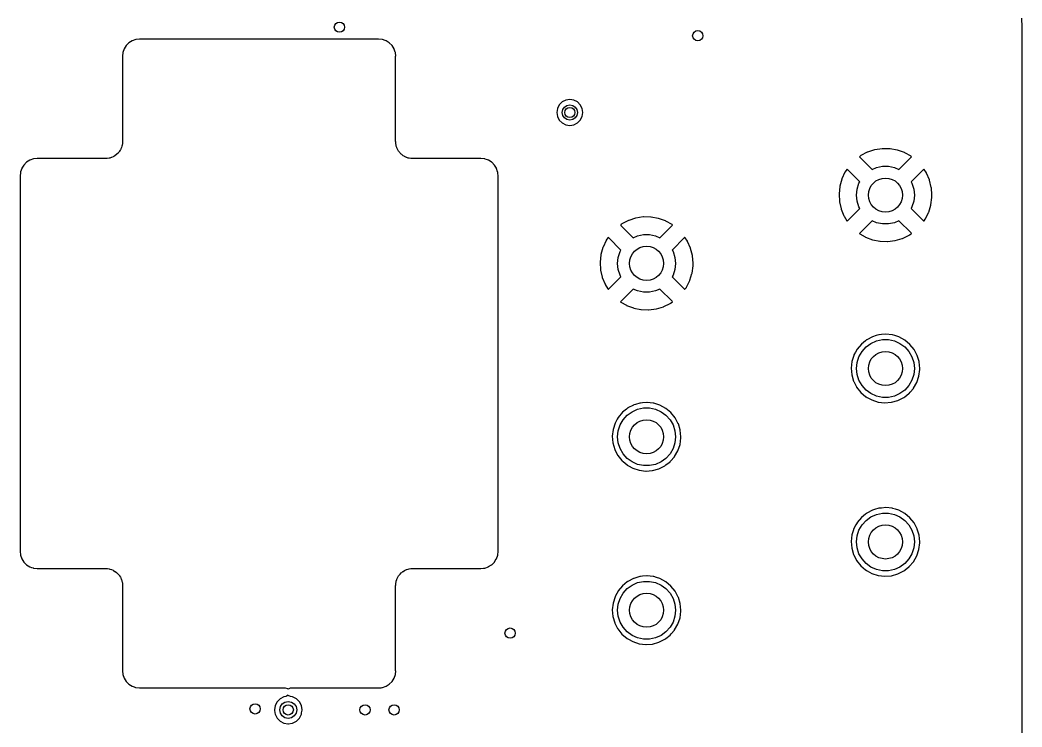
# Model space of a CAD drawing. Extents: x 4.53 to 6.3, y -4.68 to -2.19.
# Drawn here: x 5.143 to 6.299, y -3.484 to -2.669 of the extents above; entities that cross this region are included whole.
import ezdxf

# ---------------------------------------------------------------- set-up
doc = ezdxf.new("R2010")
doc.units = 0
doc.header["$MEASUREMENT"] = 0
doc.layers.add('BLACK', color=7, linetype='CONTINUOUS')

msp = doc.modelspace()

# ---------------------------------------------------------------- linework, layer by layer
at = {"layer": 'BLACK', "linetype": 'CONTINUOUS'}
for p, q in [((6.29862, -2.66668), (6.29917, -2.67704)), ((6.29917, -2.67704), (6.29917, -2.67729)), ((6.29917, -2.67729), (6.29917, -4.5668)), ((5.27274, -2.69289), (5.26898, -2.69525)), ((5.27694, -2.69142), (5.27274, -2.69289)), ((5.28136, -2.69092), (5.27694, -2.69142)), ((5.28136, -2.69104), (5.28136, -2.69092)), ((5.28136, -2.69105), (5.28136, -2.69104)), ((5.28137, -2.69105), (5.28136, -2.69105)), ((5.55694, -2.69105), (5.28137, -2.69105)), ((5.55695, -2.69088), (5.55694, -2.69088)), ((5.55694, -2.69088), (5.55694, -2.69105)), ((5.55695, -2.69092), (5.55695, -2.69088)), ((5.56109, -2.69139), (5.55695, -2.69092)), ((5.56136, -2.69142), (5.56109, -2.69139)), ((5.56109, -2.69139), (5.56109, -2.69139)), ((5.56163, -2.69151), (5.56136, -2.69142)), ((5.56443, -2.69249), (5.56163, -2.69151)), ((5.56163, -2.69151), (5.56163, -2.69151)), ((5.56556, -2.69289), (5.56443, -2.69249)), ((5.56579, -2.69304), (5.56556, -2.69289)), ((5.26347, -2.70216), (5.26201, -2.70635)), ((5.26584, -2.6984), (5.26347, -2.70216)), ((5.26898, -2.69525), (5.26584, -2.6984)), ((5.56585, -2.69307), (5.56579, -2.69304)), ((5.56579, -2.69304), (5.56579, -2.69304)), ((5.56932, -2.69525), (5.56585, -2.69307)), ((5.57246, -2.69839), (5.56932, -2.69525)), ((5.57483, -2.70216), (5.57246, -2.69839)), ((5.57492, -2.70242), (5.57483, -2.70216)), ((5.57621, -2.70609), (5.57492, -2.70242)), ((5.26151, -2.71077), (5.26147, -2.71077)), ((5.26147, -2.71077), (5.26147, -2.71078)), ((5.26147, -2.71078), (5.26163, -2.71078)), ((5.26201, -2.70635), (5.26151, -2.71077)), ((5.26163, -2.71078), (5.26163, -2.80892)), ((5.5763, -2.70635), (5.57621, -2.70609)), ((5.57621, -2.70609), (5.57621, -2.70609)), ((5.5768, -2.71077), (5.5763, -2.70635)), ((5.57667, -2.7108), (5.57667, -2.71077)), ((5.57667, -2.71077), (5.57667, -2.71077)), ((5.57667, -2.71077), (5.5768, -2.71077)), ((5.57667, -2.77559), (5.57667, -2.7108)), ((5.77293, -2.76136), (5.76876, -2.76348)), ((5.77756, -2.76062), (5.77293, -2.76136)), ((5.78218, -2.76136), (5.77756, -2.76062)), ((5.78636, -2.76348), (5.78218, -2.76136)), ((5.76332, -2.77097), (5.76259, -2.77559)), ((5.76545, -2.76679), (5.76332, -2.77097)), ((5.76876, -2.76348), (5.76545, -2.76679)), ((5.7687, -2.77559), (5.76938, -2.7722)), ((5.76938, -2.7722), (5.7713, -2.76933)), ((5.7713, -2.76933), (5.77417, -2.76741)), ((5.77417, -2.76741), (5.77756, -2.76673)), ((5.77756, -2.76673), (5.78095, -2.76741)), ((5.78095, -2.76741), (5.78382, -2.76933)), ((5.78382, -2.76933), (5.78574, -2.7722)), ((5.78574, -2.7722), (5.78642, -2.77559)), ((5.78967, -2.76679), (5.78636, -2.76348)), ((5.79179, -2.77097), (5.78967, -2.76679)), ((5.79253, -2.77559), (5.79179, -2.77097)), ((5.57667, -2.80892), (5.57667, -2.77559)), ((5.76259, -2.77559), (5.76332, -2.78022)), ((5.76332, -2.78022), (5.76545, -2.78439)), ((5.76545, -2.78439), (5.76876, -2.7877)), ((5.76938, -2.77898), (5.7687, -2.77559)), ((5.7713, -2.78185), (5.76938, -2.77898)), ((5.77417, -2.78377), (5.7713, -2.78185)), ((5.77756, -2.78445), (5.77417, -2.78377)), ((5.78095, -2.78377), (5.77756, -2.78445)), ((5.78382, -2.78185), (5.78095, -2.78377)), ((5.78574, -2.77898), (5.78382, -2.78185)), ((5.78642, -2.77559), (5.78574, -2.77898)), ((5.78636, -2.7877), (5.78967, -2.78439)), ((5.78967, -2.78439), (5.79179, -2.78022)), ((5.79179, -2.78022), (5.79253, -2.77559)), ((5.76876, -2.7877), (5.77293, -2.78983)), ((5.77293, -2.78983), (5.77756, -2.79056)), ((5.77756, -2.79056), (5.78218, -2.78983)), ((5.78218, -2.78983), (5.78636, -2.7877)), ((5.25821, -2.82008), (5.25794, -2.82046)), ((5.25884, -2.81907), (5.25821, -2.82008)), ((5.25914, -2.81859), (5.25884, -2.81907)), ((5.25952, -2.81785), (5.25914, -2.81859)), ((5.25973, -2.81735), (5.25952, -2.81785)), ((5.26023, -2.81613), (5.25973, -2.81735)), ((5.26033, -2.81587), (5.26023, -2.81613)), ((5.2609, -2.81426), (5.26033, -2.81587)), ((5.26113, -2.81328), (5.2609, -2.81426)), ((5.2614, -2.81124), (5.26113, -2.81328)), ((5.26141, -2.81114), (5.2614, -2.81124)), ((5.2616, -2.80947), (5.26141, -2.81114)), ((5.26163, -2.80892), (5.2616, -2.80947)), ((5.5767, -2.80947), (5.57667, -2.80892)), ((5.57689, -2.81114), (5.5767, -2.80947)), ((5.5769, -2.81123), (5.57689, -2.81114)), ((5.57691, -2.81132), (5.5769, -2.81123)), ((5.57717, -2.81326), (5.57691, -2.81132)), ((5.5774, -2.81425), (5.57717, -2.81326)), ((5.57799, -2.81594), (5.5774, -2.81425)), ((5.57809, -2.8162), (5.57799, -2.81594)), ((5.57877, -2.81783), (5.57809, -2.8162)), ((5.57915, -2.81857), (5.57877, -2.81783)), ((5.57926, -2.81874), (5.57915, -2.81857)), ((5.58012, -2.82011), (5.57926, -2.81874)), ((5.58038, -2.82049), (5.58012, -2.82011)), ((6.12911, -2.81874), (6.12114, -2.82135)), ((6.1295, -2.81865), (6.12911, -2.81874)), ((6.13779, -2.81738), (6.1295, -2.81865)), ((6.13819, -2.81735), (6.13779, -2.81738)), ((6.14658, -2.81745), (6.13819, -2.81735)), ((6.14698, -2.81749), (6.14658, -2.81745)), ((6.15524, -2.81896), (6.14698, -2.81749)), ((6.15563, -2.81907), (6.15524, -2.81896)), ((6.16353, -2.82186), (6.15563, -2.81907)), ((5.15463, -2.83068), (5.15087, -2.83305)), ((5.15883, -2.82922), (5.15463, -2.83068)), ((5.16325, -2.82872), (5.15883, -2.82922)), ((5.16325, -2.82884), (5.16325, -2.82872)), ((5.16326, -2.82884), (5.16325, -2.82884)), ((5.16325, -2.82884), (5.16325, -2.82884)), ((5.16371, -2.82884), (5.16326, -2.82884)), ((5.24174, -2.82884), (5.16371, -2.82884)), ((5.2423, -2.82881), (5.24174, -2.82884)), ((5.24313, -2.82872), (5.2423, -2.82881)), ((5.24382, -2.82864), (5.24313, -2.82872)), ((5.24391, -2.82863), (5.24382, -2.82864)), ((5.24607, -2.82834), (5.24391, -2.82863)), ((5.24706, -2.82811), (5.24607, -2.82834)), ((5.24867, -2.82754), (5.24706, -2.82811)), ((5.24892, -2.82744), (5.24867, -2.82754)), ((5.25064, -2.82673), (5.24892, -2.82744)), ((5.25138, -2.82635), (5.25064, -2.82673)), ((5.25287, -2.82542), (5.25138, -2.82635)), ((5.25325, -2.82515), (5.25287, -2.82542)), ((5.25468, -2.82405), (5.25325, -2.82515)), ((5.25517, -2.82363), (5.25468, -2.82405)), ((5.25642, -2.82238), (5.25517, -2.82363)), ((5.25684, -2.82189), (5.25642, -2.82238)), ((5.25794, -2.82046), (5.25684, -2.82189)), ((5.58144, -2.82187), (5.58038, -2.82049)), ((5.58187, -2.82235), (5.58144, -2.82187)), ((5.58316, -2.82364), (5.58187, -2.82235)), ((5.58365, -2.82407), (5.58316, -2.82364)), ((5.58414, -2.82446), (5.58365, -2.82407)), ((5.58502, -2.82513), (5.58414, -2.82446)), ((5.5854, -2.82539), (5.58502, -2.82513)), ((5.5865, -2.82608), (5.5854, -2.82539)), ((5.58694, -2.82636), (5.5865, -2.82608)), ((5.58746, -2.82663), (5.58694, -2.82636)), ((5.58768, -2.82674), (5.58746, -2.82663)), ((5.58932, -2.82742), (5.58768, -2.82674)), ((5.58958, -2.82752), (5.58932, -2.82742)), ((5.59126, -2.82811), (5.58958, -2.82752)), ((5.59225, -2.82835), (5.59126, -2.82811)), ((5.5942, -2.8286), (5.59225, -2.82835)), ((5.59428, -2.82861), (5.5942, -2.8286)), ((5.59575, -2.82878), (5.59428, -2.82861)), ((5.59604, -2.82881), (5.59575, -2.82878)), ((5.5966, -2.82884), (5.59604, -2.82881)), ((5.67505, -2.82884), (5.5966, -2.82884)), ((5.67506, -2.82868), (5.67505, -2.82868)), ((5.67505, -2.82868), (5.67505, -2.82884)), ((5.67506, -2.82872), (5.67506, -2.82868)), ((5.6792, -2.82918), (5.67506, -2.82872)), ((5.67947, -2.82921), (5.6792, -2.82918)), ((5.6792, -2.82918), (5.6792, -2.82918)), ((5.67974, -2.82931), (5.67947, -2.82921)), ((5.68248, -2.83027), (5.67974, -2.82931)), ((5.67974, -2.82931), (5.67974, -2.82931)), ((5.68367, -2.83068), (5.68248, -2.83027)), ((5.68555, -2.83186), (5.68367, -2.83068)), ((6.11219, -2.82618), (6.11186, -2.82663)), ((6.11186, -2.82663), (6.11212, -2.82712)), ((6.11212, -2.82712), (6.12631, -2.8413)), ((6.11298, -2.82559), (6.11219, -2.82618)), ((6.11333, -2.82538), (6.11298, -2.82559)), ((6.12076, -2.8215), (6.11333, -2.82538)), ((6.12114, -2.82135), (6.12076, -2.8215)), ((6.15715, -2.8413), (6.17139, -2.82706)), ((6.1639, -2.82203), (6.16353, -2.82186)), ((6.17124, -2.82608), (6.1639, -2.82203)), ((6.1714, -2.82619), (6.17124, -2.82608)), ((6.17139, -2.82706), (6.17167, -2.82656)), ((6.17167, -2.82656), (6.1714, -2.82619)), ((5.14527, -2.84022), (5.14399, -2.84389)), ((5.14536, -2.83995), (5.14527, -2.84022)), ((5.14527, -2.84022), (5.14527, -2.84022)), ((5.14773, -2.83619), (5.14536, -2.83995)), ((5.15087, -2.83305), (5.14773, -2.83619)), ((5.6872, -2.8329), (5.68555, -2.83186)), ((5.68743, -2.83305), (5.6872, -2.8329)), ((5.6872, -2.8329), (5.6872, -2.8329)), ((5.69058, -2.83619), (5.68743, -2.83305)), ((5.69294, -2.83995), (5.69058, -2.83619)), ((5.69303, -2.84022), (5.69294, -2.83995)), ((5.69432, -2.84389), (5.69303, -2.84022)), ((6.09709, -2.84143), (6.0952, -2.8442)), ((6.09757, -2.84105), (6.09709, -2.84143)), ((6.09803, -2.8413), (6.09757, -2.84105)), ((6.11219, -2.85547), (6.09803, -2.8413)), ((6.12631, -2.8413), (6.13139, -2.83904)), ((6.13139, -2.83904), (6.13823, -2.83758)), ((6.13823, -2.83758), (6.14523, -2.83758)), ((6.14523, -2.83758), (6.15207, -2.83904)), ((6.15207, -2.83904), (6.15715, -2.8413)), ((6.18554, -2.8412), (6.17127, -2.85547)), ((6.18592, -2.84102), (6.18554, -2.8412)), ((6.18634, -2.84139), (6.18592, -2.84102)), ((6.1889, -2.84534), (6.18634, -2.84139)), ((5.1434, -2.84857), (5.14336, -2.84856)), ((5.14336, -2.84856), (5.14336, -2.84857)), ((5.14336, -2.84857), (5.14352, -2.84857)), ((5.14378, -2.84516), (5.1434, -2.84857)), ((5.14352, -2.84857), (5.14352, -3.2816)), ((5.14386, -2.84443), (5.14378, -2.84516)), ((5.14389, -2.84415), (5.14386, -2.84443)), ((5.14386, -2.84443), (5.14386, -2.84443)), ((5.14399, -2.84389), (5.14389, -2.84415)), ((5.69441, -2.84415), (5.69432, -2.84389)), ((5.69432, -2.84389), (5.69432, -2.84389)), ((5.69444, -2.84443), (5.69441, -2.84415)), ((5.69455, -2.84539), (5.69444, -2.84443)), ((5.69444, -2.84443), (5.69444, -2.84443)), ((5.69491, -2.84857), (5.69455, -2.84539)), ((5.69478, -2.8486), (5.69478, -2.84857)), ((5.69478, -2.84857), (5.69478, -2.84857)), ((5.69478, -2.84857), (5.69491, -2.84857)), ((5.69478, -3.28163), (5.69478, -2.8486)), ((6.09133, -2.85254), (6.08909, -2.86062)), ((6.09147, -2.85216), (6.09133, -2.85254)), ((6.095, -2.84455), (6.09147, -2.85216)), ((6.0952, -2.8442), (6.095, -2.84455)), ((6.18909, -2.8457), (6.1889, -2.84534)), ((6.19244, -2.85339), (6.18909, -2.8457)), ((6.19257, -2.85377), (6.19244, -2.85339)), ((6.19461, -2.86191), (6.19257, -2.85377)), ((6.08901, -2.86102), (6.08812, -2.86935)), ((6.08909, -2.86062), (6.08901, -2.86102)), ((6.10827, -2.87087), (6.109, -2.86391)), ((6.109, -2.86391), (6.11116, -2.85725)), ((6.11116, -2.85725), (6.11219, -2.85547)), ((6.17127, -2.85547), (6.1723, -2.85725)), ((6.1723, -2.85725), (6.17447, -2.86391)), ((6.17447, -2.86391), (6.1752, -2.87087)), ((6.19468, -2.86231), (6.19461, -2.86191)), ((6.19537, -2.87073), (6.19468, -2.86231)), ((6.08812, -2.86935), (6.08811, -2.86976)), ((6.08811, -2.86976), (6.08859, -2.87813)), ((6.109, -2.87782), (6.10827, -2.87087)), ((6.11116, -2.88448), (6.109, -2.87782)), ((6.17447, -2.87782), (6.1723, -2.88448)), ((6.1752, -2.87087), (6.17447, -2.87782)), ((6.1942, -2.882), (6.1953, -2.87362)), ((6.1953, -2.87362), (6.19532, -2.87335)), ((6.19532, -2.87335), (6.19538, -2.871)), ((6.19538, -2.871), (6.19537, -2.87073)), ((6.08859, -2.87813), (6.08865, -2.87853)), ((6.08865, -2.87853), (6.09049, -2.88671)), ((6.09049, -2.88671), (6.09062, -2.8871)), ((6.09062, -2.8871), (6.09377, -2.89487)), ((6.09786, -2.90059), (6.11219, -2.88626)), ((6.11219, -2.88626), (6.11116, -2.88448)), ((6.1723, -2.88448), (6.17127, -2.88626)), ((6.17127, -2.88626), (6.18545, -2.90044)), ((6.19167, -2.89042), (6.19411, -2.8824)), ((6.19411, -2.8824), (6.1942, -2.882)), ((5.84517, -2.90024), (5.83773, -2.90412)), ((5.84555, -2.90009), (5.84517, -2.90024)), ((5.85352, -2.89748), (5.84555, -2.90009)), ((5.85391, -2.89739), (5.85352, -2.89748)), ((5.8622, -2.89612), (5.85391, -2.89739)), ((5.8626, -2.89609), (5.8622, -2.89612)), ((5.87099, -2.89619), (5.8626, -2.89609)), ((5.87139, -2.89623), (5.87099, -2.89619)), ((5.87965, -2.8977), (5.87139, -2.89623)), ((5.88004, -2.89781), (5.87965, -2.8977)), ((5.88794, -2.90061), (5.88004, -2.89781)), ((5.88831, -2.90077), (5.88794, -2.90061)), ((5.89565, -2.90482), (5.88831, -2.90077)), ((6.09377, -2.89487), (6.09395, -2.89523)), ((6.09395, -2.89523), (6.0971, -2.90037)), ((6.0971, -2.90037), (6.09752, -2.90074)), ((6.09752, -2.90074), (6.09786, -2.90059)), ((6.12631, -2.90043), (6.11208, -2.91466)), ((6.13139, -2.90269), (6.12631, -2.90043)), ((6.15715, -2.90043), (6.15207, -2.90269)), ((6.17129, -2.91456), (6.15715, -2.90043)), ((6.18545, -2.90044), (6.18592, -2.9007)), ((6.18592, -2.9007), (6.18639, -2.90035)), ((6.18639, -2.90035), (6.1876, -2.89866)), ((6.1876, -2.89866), (6.18781, -2.89831)), ((6.18781, -2.89831), (6.19152, -2.8908)), ((6.19152, -2.8908), (6.19167, -2.89042)), ((5.8366, -2.90493), (5.83627, -2.90537)), ((5.83627, -2.90537), (5.83653, -2.90586)), ((5.83653, -2.90586), (5.85072, -2.92004)), ((5.83739, -2.90433), (5.8366, -2.90493)), ((5.83773, -2.90412), (5.83739, -2.90433)), ((5.88156, -2.92004), (5.8958, -2.9058)), ((5.89581, -2.90493), (5.89565, -2.90482)), ((5.8958, -2.9058), (5.89608, -2.9053)), ((5.89608, -2.9053), (5.89581, -2.90493)), ((6.13823, -2.90415), (6.13139, -2.90269)), ((6.14523, -2.90415), (6.13823, -2.90415)), ((6.15207, -2.90269), (6.14523, -2.90415)), ((5.81941, -2.92329), (5.81588, -2.9309)), ((5.81961, -2.92294), (5.81941, -2.92329)), ((5.8215, -2.92017), (5.81961, -2.92294)), ((5.82198, -2.91979), (5.8215, -2.92017)), ((5.82243, -2.92004), (5.82198, -2.91979)), ((5.8366, -2.93421), (5.82243, -2.92004)), ((5.85072, -2.92004), (5.8558, -2.91778)), ((5.8558, -2.91778), (5.86264, -2.91633)), ((5.86264, -2.91633), (5.86964, -2.91633)), ((5.86964, -2.91633), (5.87648, -2.91778)), ((5.87648, -2.91778), (5.88156, -2.92004)), ((5.90995, -2.91994), (5.89568, -2.93421)), ((5.91033, -2.91976), (5.90995, -2.91994)), ((5.91075, -2.92013), (5.91033, -2.91976)), ((5.91331, -2.92408), (5.91075, -2.92013)), ((5.9135, -2.92444), (5.91331, -2.92408)), ((6.11208, -2.91466), (6.11181, -2.91515)), ((6.11181, -2.91515), (6.11202, -2.91543)), ((6.11202, -2.91543), (6.11838, -2.91914)), ((6.11838, -2.91914), (6.11874, -2.91932)), ((6.11874, -2.91932), (6.12657, -2.92231)), ((6.12657, -2.92231), (6.12696, -2.92242)), ((6.12696, -2.92242), (6.13518, -2.9241)), ((6.13518, -2.9241), (6.13558, -2.92414)), ((6.13558, -2.92414), (6.14396, -2.92445)), ((6.14437, -2.92443), (6.15268, -2.92337)), ((6.15268, -2.92337), (6.15308, -2.92328)), ((6.15308, -2.92328), (6.16111, -2.92087)), ((6.16111, -2.92087), (6.16149, -2.92073)), ((6.16149, -2.92073), (6.16902, -2.91704)), ((6.16902, -2.91704), (6.16937, -2.91683)), ((6.16937, -2.91683), (6.17123, -2.9155)), ((6.17123, -2.9155), (6.17156, -2.91508)), ((6.17156, -2.91508), (6.17129, -2.91456)), ((5.81574, -2.93128), (5.8135, -2.93936)), ((5.81588, -2.9309), (5.81574, -2.93128)), ((5.83557, -2.936), (5.8366, -2.93421)), ((5.89568, -2.93421), (5.89671, -2.936)), ((5.91685, -2.93213), (5.9135, -2.92444)), ((5.91698, -2.93251), (5.91685, -2.93213)), ((5.91902, -2.94065), (5.91698, -2.93251)), ((6.14396, -2.92445), (6.14437, -2.92443)), ((5.81342, -2.93976), (5.81253, -2.94809)), ((5.8135, -2.93936), (5.81342, -2.93976)), ((5.83268, -2.94961), (5.83341, -2.94265)), ((5.83341, -2.94265), (5.83557, -2.936)), ((5.89671, -2.936), (5.89887, -2.94265)), ((5.89887, -2.94265), (5.89961, -2.94961)), ((5.91909, -2.94105), (5.91902, -2.94065)), ((5.91978, -2.94947), (5.91909, -2.94105)), ((5.81253, -2.94809), (5.81252, -2.9485)), ((5.81252, -2.9485), (5.813, -2.95687)), ((5.813, -2.95687), (5.81306, -2.95727)), ((5.81306, -2.95727), (5.8149, -2.96545)), ((5.83341, -2.95656), (5.83268, -2.94961)), ((5.83557, -2.96322), (5.83341, -2.95656)), ((5.89887, -2.95656), (5.89671, -2.96322)), ((5.89961, -2.94961), (5.89887, -2.95656)), ((5.9186, -2.96074), (5.91971, -2.95236)), ((5.91971, -2.95236), (5.91973, -2.95209)), ((5.91973, -2.95209), (5.91979, -2.94974)), ((5.91979, -2.94974), (5.91978, -2.94947)), ((5.8149, -2.96545), (5.81503, -2.96584)), ((5.81503, -2.96584), (5.81818, -2.97361)), ((5.82227, -2.97933), (5.8366, -2.965)), ((5.8366, -2.965), (5.83557, -2.96322)), ((5.89671, -2.96322), (5.89568, -2.965)), ((5.89568, -2.965), (5.90986, -2.97918)), ((5.91222, -2.97705), (5.91593, -2.96954)), ((5.91593, -2.96954), (5.91608, -2.96916)), ((5.91608, -2.96916), (5.91852, -2.96114)), ((5.91852, -2.96114), (5.9186, -2.96074)), ((5.81818, -2.97361), (5.81836, -2.97397)), ((5.81836, -2.97397), (5.82151, -2.97911)), ((5.82151, -2.97911), (5.82193, -2.97948)), ((5.82193, -2.97948), (5.82227, -2.97933)), ((5.85072, -2.97917), (5.83649, -2.9934)), ((5.8558, -2.98143), (5.85072, -2.97917)), ((5.86264, -2.98289), (5.8558, -2.98143)), ((5.87648, -2.98143), (5.86964, -2.98289)), ((5.88156, -2.97917), (5.87648, -2.98143)), ((5.8957, -2.9933), (5.88156, -2.97917)), ((5.90986, -2.97918), (5.91033, -2.97944)), ((5.91033, -2.97944), (5.9108, -2.97909)), ((5.9108, -2.97909), (5.91201, -2.9774)), ((5.91201, -2.9774), (5.91222, -2.97705)), ((5.83649, -2.9934), (5.83622, -2.99389)), ((5.86964, -2.98289), (5.86264, -2.98289)), ((5.89597, -2.99382), (5.8957, -2.9933)), ((5.83622, -2.99389), (5.83643, -2.99417)), ((5.83643, -2.99417), (5.84279, -2.99789)), ((5.84279, -2.99789), (5.84315, -2.99806)), ((5.84315, -2.99806), (5.85098, -3.00105)), ((5.85098, -3.00105), (5.85137, -3.00116)), ((5.85137, -3.00116), (5.85959, -3.00284)), ((5.85959, -3.00284), (5.85999, -3.00288)), ((5.85999, -3.00288), (5.86837, -3.00319)), ((5.86837, -3.00319), (5.86878, -3.00317)), ((5.86878, -3.00317), (5.87709, -3.00211)), ((5.87709, -3.00211), (5.87749, -3.00202)), ((5.87749, -3.00202), (5.88552, -2.99961)), ((5.88552, -2.99961), (5.8859, -2.99947)), ((5.8859, -2.99947), (5.89343, -2.99578)), ((5.89343, -2.99578), (5.89378, -2.99557)), ((5.89378, -2.99557), (5.89564, -2.99424)), ((5.89564, -2.99424), (5.89597, -2.99382)), ((6.11852, -3.03899), (6.11404, -3.04259)), ((6.11987, -3.0379), (6.11852, -3.03899)), ((6.12006, -3.03775), (6.11987, -3.0379)), ((6.11987, -3.0379), (6.11987, -3.0379)), ((6.12027, -3.03763), (6.12006, -3.03775)), ((6.12669, -3.03428), (6.12027, -3.03763)), ((6.12027, -3.03763), (6.12027, -3.03763)), ((6.125, -3.04188), (6.13139, -3.03904)), ((6.12691, -3.03417), (6.12669, -3.03428)), ((6.13101, -3.03296), (6.12691, -3.03417)), ((6.13408, -3.03206), (6.13101, -3.03296)), ((6.13139, -3.03904), (6.13823, -3.03758)), ((6.13432, -3.03199), (6.13408, -3.03206)), ((6.13408, -3.03206), (6.13408, -3.03206)), ((6.13456, -3.03196), (6.13432, -3.03199)), ((6.13718, -3.03173), (6.13456, -3.03196)), ((6.13456, -3.03196), (6.13456, -3.03196)), ((6.14201, -3.03129), (6.13718, -3.03173)), ((6.13823, -3.03758), (6.14523, -3.03758)), ((6.14225, -3.03131), (6.14201, -3.03129)), ((6.14945, -3.03207), (6.14225, -3.03131)), ((6.14225, -3.03131), (6.14225, -3.03131)), ((6.14523, -3.03758), (6.15207, -3.03904)), ((6.14969, -3.03209), (6.14945, -3.03207)), ((6.14945, -3.03207), (6.14945, -3.03207)), ((6.14992, -3.03217), (6.14969, -3.03209)), ((6.15248, -3.03296), (6.14992, -3.03217)), ((6.14992, -3.03217), (6.14992, -3.03217)), ((6.15207, -3.03904), (6.15846, -3.04188)), ((6.15707, -3.03438), (6.15248, -3.03296)), ((6.16387, -3.03805), (6.15707, -3.03438)), ((6.16982, -3.04298), (6.16387, -3.03805)), ((6.10896, -3.04872), (6.10708, -3.05213)), ((6.10907, -3.0485), (6.10896, -3.04872)), ((6.10896, -3.04872), (6.10896, -3.04872)), ((6.11404, -3.04259), (6.10907, -3.0485)), ((6.11116, -3.05725), (6.11466, -3.0512)), ((6.11466, -3.0512), (6.11934, -3.046)), ((6.11934, -3.046), (6.125, -3.04188)), ((6.15846, -3.04188), (6.16412, -3.046)), ((6.16412, -3.046), (6.16881, -3.0512)), ((6.16881, -3.0512), (6.1723, -3.05725)), ((6.1747, -3.04896), (6.16982, -3.04298)), ((6.17833, -3.05578), (6.1747, -3.04896)), ((6.10302, -3.06264), (6.10216, -3.07031)), ((6.10519, -3.05578), (6.10302, -3.06264)), ((6.10528, -3.0555), (6.10519, -3.05578)), ((6.10535, -3.05527), (6.10528, -3.0555)), ((6.10528, -3.0555), (6.10528, -3.0555)), ((6.10708, -3.05213), (6.10535, -3.05527)), ((6.109, -3.06391), (6.11116, -3.05725)), ((6.1723, -3.05725), (6.17447, -3.06391)), ((6.1784, -3.05602), (6.17833, -3.05578)), ((6.18049, -3.06295), (6.1784, -3.05602)), ((6.10216, -3.07031), (6.1028, -3.07801)), ((6.10827, -3.07087), (6.109, -3.06391)), ((6.109, -3.07782), (6.10827, -3.07087)), ((6.17447, -3.06391), (6.1752, -3.07087)), ((6.1752, -3.07087), (6.17447, -3.07782)), ((6.18033, -3.07964), (6.1813, -3.07197)), ((6.18056, -3.06318), (6.18049, -3.06295)), ((6.18049, -3.06295), (6.18049, -3.06295)), ((6.18131, -3.07087), (6.18056, -3.06318)), ((6.1813, -3.07197), (6.18131, -3.07087)), ((6.1028, -3.07801), (6.10493, -3.08544)), ((6.10493, -3.08544), (6.10504, -3.08565)), ((6.10504, -3.08565), (6.10835, -3.09209)), ((6.11116, -3.08448), (6.109, -3.07782)), ((6.11466, -3.09054), (6.11116, -3.08448)), ((6.1723, -3.08448), (6.16881, -3.09054)), ((6.17447, -3.07782), (6.1723, -3.08448)), ((6.17789, -3.08696), (6.18033, -3.07964)), ((6.10835, -3.09209), (6.10835, -3.09209)), ((6.10835, -3.09209), (6.10846, -3.09231)), ((6.10846, -3.09231), (6.11326, -3.09836)), ((6.11934, -3.09574), (6.11466, -3.09054)), ((6.125, -3.09985), (6.11934, -3.09574)), ((6.16412, -3.09574), (6.15846, -3.09985)), ((6.16881, -3.09054), (6.16412, -3.09574)), ((6.1702, -3.09817), (6.17392, -3.09387)), ((6.17392, -3.09387), (6.17408, -3.09368)), ((6.17392, -3.09387), (6.17392, -3.09387)), ((6.17408, -3.09368), (6.17789, -3.08696)), ((6.11326, -3.09836), (6.11914, -3.10337)), ((6.11914, -3.10337), (6.11935, -3.10349)), ((6.11935, -3.10349), (6.11936, -3.10349)), ((6.11936, -3.10349), (6.12078, -3.10428)), ((6.12078, -3.10428), (6.12589, -3.10714)), ((6.13139, -3.10269), (6.125, -3.09985)), ((6.12589, -3.10714), (6.13323, -3.10952)), ((6.13823, -3.10415), (6.13139, -3.10269)), ((6.14523, -3.10415), (6.13823, -3.10415)), ((6.15207, -3.10269), (6.14523, -3.10415)), ((6.14861, -3.10985), (6.15605, -3.10777)), ((6.15846, -3.09985), (6.15207, -3.10269)), ((6.15605, -3.10777), (6.16294, -3.10428)), ((6.16294, -3.10428), (6.16411, -3.10337)), ((6.16411, -3.10337), (6.16884, -3.09968)), ((6.16884, -3.09968), (6.16903, -3.09953)), ((6.16903, -3.09953), (6.1702, -3.09817)), ((5.84293, -3.11773), (5.83845, -3.12133)), ((5.84428, -3.11664), (5.84293, -3.11773)), ((5.84375, -3.12474), (5.84941, -3.12063)), ((5.84447, -3.11649), (5.84428, -3.11664)), ((5.84428, -3.11664), (5.84428, -3.11664)), ((5.84468, -3.11637), (5.84447, -3.11649)), ((5.8511, -3.11302), (5.84468, -3.11637)), ((5.84468, -3.11637), (5.84468, -3.11637)), ((5.84941, -3.12063), (5.8558, -3.11778)), ((5.85131, -3.11291), (5.8511, -3.11302)), ((5.85341, -3.11229), (5.85131, -3.11291)), ((5.85849, -3.1108), (5.85341, -3.11229)), ((5.8558, -3.11778), (5.86264, -3.11633)), ((5.85873, -3.11073), (5.85849, -3.1108)), ((5.85849, -3.1108), (5.85849, -3.1108)), ((5.85897, -3.1107), (5.85873, -3.11073)), ((5.86159, -3.11047), (5.85897, -3.1107)), ((5.85897, -3.1107), (5.85897, -3.1107)), ((5.86642, -3.11003), (5.86159, -3.11047)), ((5.86264, -3.11633), (5.86964, -3.11633)), ((5.86666, -3.11005), (5.86642, -3.11003)), ((5.87386, -3.11081), (5.86666, -3.11005)), ((5.86666, -3.11005), (5.86666, -3.11005)), ((5.86964, -3.11633), (5.87648, -3.11778)), ((5.8741, -3.11083), (5.87386, -3.11081)), ((5.87386, -3.11081), (5.87386, -3.11081)), ((5.87433, -3.11091), (5.8741, -3.11083)), ((5.87779, -3.11198), (5.87433, -3.11091)), ((5.87433, -3.11091), (5.87433, -3.11091)), ((5.87648, -3.11778), (5.88287, -3.12063)), ((5.88148, -3.11312), (5.87779, -3.11198)), ((5.88827, -3.11679), (5.88148, -3.11312)), ((5.88287, -3.12063), (5.88853, -3.12474)), ((5.89423, -3.12172), (5.88827, -3.11679)), ((6.13323, -3.10952), (6.1409, -3.11044)), ((6.1409, -3.11044), (6.14114, -3.11042)), ((6.14114, -3.11042), (6.14836, -3.10986)), ((6.14114, -3.11042), (6.14114, -3.11042)), ((6.14836, -3.10986), (6.14861, -3.10985)), ((6.14836, -3.10986), (6.14836, -3.10986)), ((5.83238, -3.12925), (5.82976, -3.13401)), ((5.83337, -3.12746), (5.83238, -3.12925)), ((5.83348, -3.12724), (5.83337, -3.12746)), ((5.83337, -3.12746), (5.83337, -3.12746)), ((5.83845, -3.12133), (5.83348, -3.12724)), ((5.83557, -3.136), (5.83907, -3.12994)), ((5.83907, -3.12994), (5.84375, -3.12474)), ((5.88853, -3.12474), (5.89322, -3.12994)), ((5.89322, -3.12994), (5.89671, -3.136)), ((5.89911, -3.1277), (5.89423, -3.12172)), ((5.90274, -3.13452), (5.89911, -3.1277)), ((5.82743, -3.14138), (5.82657, -3.14905)), ((5.82976, -3.13401), (5.82743, -3.14138)), ((5.83268, -3.14961), (5.83341, -3.14265)), ((5.83341, -3.14265), (5.83557, -3.136)), ((5.89671, -3.136), (5.89887, -3.14265)), ((5.89887, -3.14265), (5.89961, -3.14961)), ((5.90281, -3.13476), (5.90274, -3.13452)), ((5.9049, -3.14169), (5.90281, -3.13476)), ((5.90497, -3.14192), (5.9049, -3.14169)), ((5.9049, -3.14169), (5.9049, -3.14169)), ((5.90572, -3.14961), (5.90497, -3.14192)), ((5.82657, -3.14905), (5.82721, -3.15675)), ((5.83341, -3.15656), (5.83268, -3.14961)), ((5.89961, -3.14961), (5.89887, -3.15656)), ((5.90474, -3.15838), (5.90571, -3.15071)), ((5.90571, -3.15071), (5.90572, -3.14961)), ((5.82721, -3.15675), (5.82934, -3.16418)), ((5.82934, -3.16418), (5.82945, -3.16439)), ((5.82945, -3.16439), (5.83276, -3.17083)), ((5.83557, -3.16322), (5.83341, -3.15656)), ((5.83907, -3.16928), (5.83557, -3.16322)), ((5.89671, -3.16322), (5.89322, -3.16928)), ((5.89887, -3.15656), (5.89671, -3.16322)), ((5.89848, -3.17242), (5.9023, -3.16571)), ((5.9023, -3.16571), (5.90474, -3.15838)), ((5.83276, -3.17083), (5.83276, -3.17083)), ((5.83276, -3.17083), (5.83287, -3.17105)), ((5.83287, -3.17105), (5.83767, -3.1771)), ((5.83767, -3.1771), (5.83785, -3.17726)), ((5.83785, -3.17726), (5.83785, -3.17726)), ((5.83785, -3.17726), (5.83907, -3.17829)), ((5.84375, -3.17448), (5.83907, -3.16928)), ((5.83907, -3.17829), (5.84355, -3.18211)), ((5.84941, -3.17859), (5.84375, -3.17448)), ((5.88853, -3.17448), (5.88287, -3.17859)), ((5.88852, -3.18211), (5.89325, -3.17842)), ((5.89322, -3.16928), (5.88853, -3.17448)), ((5.89325, -3.17842), (5.89344, -3.17827)), ((5.89344, -3.17827), (5.89383, -3.17782)), ((5.89383, -3.17782), (5.89833, -3.17261)), ((5.89833, -3.17261), (5.89848, -3.17242)), ((5.89833, -3.17261), (5.89833, -3.17261)), ((5.84355, -3.18211), (5.84376, -3.18223)), ((5.84376, -3.18223), (5.84376, -3.18223)), ((5.84376, -3.18223), (5.84519, -3.18303)), ((5.84519, -3.18303), (5.8503, -3.18588)), ((5.8558, -3.18143), (5.84941, -3.17859)), ((5.8503, -3.18588), (5.85764, -3.18826)), ((5.86264, -3.18289), (5.8558, -3.18143)), ((5.85764, -3.18826), (5.86531, -3.18918)), ((5.86964, -3.18289), (5.86264, -3.18289)), ((5.86531, -3.18918), (5.86555, -3.18916)), ((5.86555, -3.18916), (5.87277, -3.1886)), ((5.86555, -3.18916), (5.86555, -3.18916)), ((5.87648, -3.18143), (5.86964, -3.18289)), ((5.87277, -3.1886), (5.87301, -3.18859)), ((5.87277, -3.1886), (5.87277, -3.1886)), ((5.87301, -3.18859), (5.88045, -3.18651)), ((5.88287, -3.17859), (5.87648, -3.18143)), ((5.88045, -3.18651), (5.88735, -3.18303)), ((5.88735, -3.18303), (5.88852, -3.18211)), ((6.12669, -3.23428), (6.12027, -3.23763)), ((6.12691, -3.23417), (6.12669, -3.23428)), ((6.12901, -3.23355), (6.12691, -3.23417)), ((6.13408, -3.23206), (6.12901, -3.23355)), ((6.13432, -3.23199), (6.13408, -3.23206)), ((6.13408, -3.23206), (6.13408, -3.23206)), ((6.13456, -3.23196), (6.13432, -3.23199)), ((6.13718, -3.23173), (6.13456, -3.23196)), ((6.13456, -3.23196), (6.13456, -3.23196)), ((6.14201, -3.23129), (6.13718, -3.23173)), ((6.14225, -3.23131), (6.14201, -3.23129)), ((6.14945, -3.23207), (6.14225, -3.23131)), ((6.14225, -3.23131), (6.14225, -3.23131)), ((6.14969, -3.23209), (6.14945, -3.23207)), ((6.14945, -3.23207), (6.14945, -3.23207)), ((6.14992, -3.23217), (6.14969, -3.23209)), ((6.15338, -3.23324), (6.14992, -3.23217)), ((6.14992, -3.23217), (6.14992, -3.23217)), ((6.15707, -3.23438), (6.15338, -3.23324)), ((6.16387, -3.23805), (6.15707, -3.23438)), ((6.11404, -3.24259), (6.10907, -3.2485)), ((6.11852, -3.23899), (6.11404, -3.24259)), ((6.11466, -3.2512), (6.11934, -3.246)), ((6.11987, -3.2379), (6.11852, -3.23899)), ((6.11934, -3.246), (6.125, -3.24188)), ((6.12006, -3.23775), (6.11987, -3.2379)), ((6.11987, -3.2379), (6.11987, -3.2379)), ((6.12027, -3.23763), (6.12006, -3.23775)), ((6.12027, -3.23763), (6.12027, -3.23763)), ((6.125, -3.24188), (6.13139, -3.23904)), ((6.13139, -3.23904), (6.13823, -3.23758)), ((6.13823, -3.23758), (6.14523, -3.23758)), ((6.14523, -3.23758), (6.15207, -3.23904)), ((6.15207, -3.23904), (6.15846, -3.24188)), ((6.15846, -3.24188), (6.16412, -3.246)), ((6.16982, -3.24298), (6.16387, -3.23805)), ((6.16412, -3.246), (6.16881, -3.2512)), ((6.1747, -3.24896), (6.16982, -3.24298)), ((6.10441, -3.25823), (6.10302, -3.26264)), ((6.10528, -3.2555), (6.10441, -3.25823)), ((6.10535, -3.25527), (6.10528, -3.2555)), ((6.10528, -3.2555), (6.10528, -3.2555)), ((6.10756, -3.25125), (6.10535, -3.25527)), ((6.10896, -3.24872), (6.10756, -3.25125)), ((6.10907, -3.2485), (6.10896, -3.24872)), ((6.10896, -3.24872), (6.10896, -3.24872)), ((6.109, -3.26391), (6.11116, -3.25725)), ((6.11116, -3.25725), (6.11466, -3.2512)), ((6.16881, -3.2512), (6.1723, -3.25725)), ((6.1723, -3.25725), (6.17447, -3.26391)), ((6.17833, -3.25578), (6.1747, -3.24896)), ((6.1784, -3.25602), (6.17833, -3.25578)), ((6.18049, -3.26295), (6.1784, -3.25602)), ((6.10302, -3.26264), (6.10216, -3.27031)), ((6.10216, -3.27031), (6.1028, -3.27801)), ((6.10827, -3.27087), (6.109, -3.26391)), ((6.109, -3.27782), (6.10827, -3.27087)), ((6.17447, -3.26391), (6.1752, -3.27087)), ((6.1752, -3.27087), (6.17447, -3.27782)), ((6.18056, -3.26318), (6.18049, -3.26295)), ((6.18049, -3.26295), (6.18049, -3.26295)), ((6.18131, -3.27087), (6.18056, -3.26318)), ((6.1813, -3.27197), (6.18131, -3.27087)), ((5.14352, -3.28164), (5.1434, -3.28164)), ((5.1434, -3.28164), (5.14389, -3.28605)), ((5.14352, -3.2816), (5.14352, -3.28163)), ((5.14352, -3.28163), (5.14352, -3.28164)), ((5.69441, -3.28605), (5.69491, -3.28164)), ((5.69495, -3.28163), (5.69478, -3.28163)), ((5.69491, -3.28164), (5.69495, -3.28164)), ((5.69495, -3.28164), (5.69495, -3.28163)), ((6.1028, -3.27801), (6.10493, -3.28544)), ((6.11116, -3.28448), (6.109, -3.27782)), ((6.17447, -3.27782), (6.1723, -3.28448)), ((6.17789, -3.28696), (6.18033, -3.27964)), ((6.18033, -3.27964), (6.1813, -3.27197)), ((5.14389, -3.28605), (5.14536, -3.29025)), ((5.14536, -3.29025), (5.14773, -3.29401)), ((5.14773, -3.29401), (5.15087, -3.29716)), ((5.68743, -3.29716), (5.69058, -3.29401)), ((5.69058, -3.29401), (5.69111, -3.29316)), ((5.69111, -3.29316), (5.69279, -3.29049)), ((5.69279, -3.29048), (5.69294, -3.29025)), ((5.69279, -3.29049), (5.69279, -3.29048)), ((5.69294, -3.29025), (5.69441, -3.28605)), ((6.10493, -3.28544), (6.10504, -3.28565)), ((6.10504, -3.28565), (6.10835, -3.29209)), ((6.10835, -3.29209), (6.10835, -3.29209)), ((6.10835, -3.29209), (6.10846, -3.29231)), ((6.10846, -3.29231), (6.11326, -3.29836)), ((6.11466, -3.29054), (6.11116, -3.28448)), ((6.11934, -3.29574), (6.11466, -3.29054)), ((6.16881, -3.29054), (6.16412, -3.29574)), ((6.1723, -3.28448), (6.16881, -3.29054)), ((6.16919, -3.29934), (6.17392, -3.29387)), ((6.17392, -3.29387), (6.17408, -3.29368)), ((6.17392, -3.29387), (6.17392, -3.29387)), ((6.17408, -3.29368), (6.17789, -3.28696)), ((5.15087, -3.29716), (5.15463, -3.29952)), ((5.15463, -3.29952), (5.15673, -3.30025)), ((5.15673, -3.30025), (5.15857, -3.3009)), ((5.15857, -3.3009), (5.15857, -3.3009)), ((5.15857, -3.3009), (5.15883, -3.30099)), ((5.15883, -3.30099), (5.16325, -3.30149)), ((5.16325, -3.30149), (5.16324, -3.30152)), ((5.16324, -3.30152), (5.16325, -3.30153)), ((5.16325, -3.30153), (5.16325, -3.30136)), ((5.16325, -3.30136), (5.24171, -3.30136)), ((5.24171, -3.30136), (5.24226, -3.30139)), ((5.24226, -3.30139), (5.24402, -3.30159)), ((5.24402, -3.30159), (5.24411, -3.3016)), ((5.24411, -3.3016), (5.24603, -3.30185)), ((5.24603, -3.30185), (5.24605, -3.30186)), ((5.24605, -3.30186), (5.24704, -3.30209)), ((5.24704, -3.30209), (5.24873, -3.30268)), ((5.24873, -3.30268), (5.24899, -3.30278)), ((5.24899, -3.30278), (5.25062, -3.30346)), ((5.25062, -3.30346), (5.25136, -3.30384)), ((5.25136, -3.30384), (5.2529, -3.30481)), ((5.2529, -3.30481), (5.25328, -3.30507)), ((5.25328, -3.30507), (5.25466, -3.30613)), ((5.58367, -3.30611), (5.58499, -3.30509)), ((5.58499, -3.30509), (5.58537, -3.30483)), ((5.58537, -3.30483), (5.58696, -3.30383)), ((5.58696, -3.30383), (5.5877, -3.30345)), ((5.5877, -3.30345), (5.58926, -3.3028)), ((5.58926, -3.3028), (5.58951, -3.30271)), ((5.58951, -3.30271), (5.59128, -3.30209)), ((5.59128, -3.30209), (5.59227, -3.30185)), ((5.59227, -3.30185), (5.594, -3.30163)), ((5.594, -3.30163), (5.59409, -3.30161)), ((5.59409, -3.30161), (5.59516, -3.30149)), ((5.59516, -3.30149), (5.59607, -3.30139)), ((5.59607, -3.30139), (5.59663, -3.30136)), ((5.59663, -3.30136), (5.66459, -3.30136)), ((5.66459, -3.30136), (5.675, -3.30136)), ((5.675, -3.30136), (5.67506, -3.30136)), ((5.67506, -3.30149), (5.67801, -3.30116)), ((5.67506, -3.30136), (5.67506, -3.30149)), ((5.67801, -3.30116), (5.6792, -3.30102)), ((5.6792, -3.30102), (5.67947, -3.30099)), ((5.6792, -3.30102), (5.6792, -3.30102)), ((5.67947, -3.30099), (5.68367, -3.29952)), ((5.68367, -3.29952), (5.68391, -3.29937)), ((5.68391, -3.29937), (5.6872, -3.29731)), ((5.6872, -3.29731), (5.68743, -3.29716)), ((5.6872, -3.29731), (5.6872, -3.29731)), ((6.11326, -3.29836), (6.11345, -3.29852)), ((6.11345, -3.29852), (6.11345, -3.29852)), ((6.11345, -3.29852), (6.11878, -3.30306)), ((6.11878, -3.30306), (6.11914, -3.30337)), ((6.11914, -3.30337), (6.11935, -3.30349)), ((6.125, -3.29985), (6.11934, -3.29574)), ((6.11935, -3.30349), (6.11936, -3.30349)), ((6.11936, -3.30349), (6.12078, -3.30428)), ((6.12078, -3.30428), (6.12589, -3.30714)), ((6.13139, -3.30269), (6.125, -3.29985)), ((6.13823, -3.30415), (6.13139, -3.30269)), ((6.14523, -3.30415), (6.13823, -3.30415)), ((6.15207, -3.30269), (6.14523, -3.30415)), ((6.15846, -3.29985), (6.15207, -3.30269)), ((6.15605, -3.30777), (6.16294, -3.30428)), ((6.16412, -3.29574), (6.15846, -3.29985)), ((6.16294, -3.30428), (6.16411, -3.30337)), ((6.16411, -3.30337), (6.16727, -3.3009)), ((6.16727, -3.3009), (6.16903, -3.29953)), ((6.16903, -3.29953), (6.16919, -3.29934)), ((5.25466, -3.30613), (5.25514, -3.30656)), ((5.25514, -3.30656), (5.25643, -3.30785)), ((5.25643, -3.30785), (5.25686, -3.30834)), ((5.25686, -3.30834), (5.25792, -3.30971)), ((5.25792, -3.30971), (5.25818, -3.31009)), ((5.25818, -3.31009), (5.25915, -3.31163)), ((5.25915, -3.31163), (5.25953, -3.31237)), ((5.25953, -3.31237), (5.26021, -3.31401)), ((5.26021, -3.31401), (5.26031, -3.31427)), ((5.26031, -3.31427), (5.2609, -3.31595)), ((5.2609, -3.31595), (5.26114, -3.31694)), ((5.26114, -3.31694), (5.26139, -3.31888)), ((5.57692, -3.3188), (5.57716, -3.31696)), ((5.57716, -3.31696), (5.5774, -3.31597)), ((5.5774, -3.31597), (5.57802, -3.3142)), ((5.57802, -3.3142), (5.57811, -3.31395)), ((5.57811, -3.31395), (5.57876, -3.31239)), ((5.57876, -3.31239), (5.57914, -3.31165)), ((5.57914, -3.31165), (5.58014, -3.31006)), ((5.58014, -3.31006), (5.5804, -3.30968)), ((5.5804, -3.30968), (5.58142, -3.30836)), ((5.58142, -3.30836), (5.58185, -3.30787)), ((5.58185, -3.30787), (5.58318, -3.30654)), ((5.58318, -3.30654), (5.58367, -3.30611)), ((5.84388, -3.31696), (5.83845, -3.32133)), ((5.84428, -3.31664), (5.84388, -3.31696)), ((5.84447, -3.31649), (5.84428, -3.31664)), ((5.84428, -3.31664), (5.84428, -3.31664)), ((5.84468, -3.31637), (5.84447, -3.31649)), ((5.8511, -3.31302), (5.84468, -3.31637)), ((5.84468, -3.31637), (5.84468, -3.31637)), ((5.85131, -3.31291), (5.8511, -3.31302)), ((5.85488, -3.31186), (5.85131, -3.31291)), ((5.85849, -3.3108), (5.85488, -3.31186)), ((5.8558, -3.31778), (5.86264, -3.31633)), ((5.85873, -3.31073), (5.85849, -3.3108)), ((5.85849, -3.3108), (5.85849, -3.3108)), ((5.85897, -3.31071), (5.85873, -3.31073)), ((5.86159, -3.31047), (5.85897, -3.31071)), ((5.85897, -3.31071), (5.85897, -3.31071)), ((5.86642, -3.31003), (5.86159, -3.31047)), ((5.86264, -3.31633), (5.86964, -3.31633)), ((5.86666, -3.31005), (5.86642, -3.31003)), ((5.87386, -3.31081), (5.86666, -3.31005)), ((5.86666, -3.31005), (5.86666, -3.31005)), ((5.86964, -3.31633), (5.87648, -3.31778)), ((5.8741, -3.31083), (5.87386, -3.31081)), ((5.87386, -3.31081), (5.87386, -3.31081)), ((5.87433, -3.31091), (5.8741, -3.31083)), ((5.87741, -3.31186), (5.87433, -3.31091)), ((5.87433, -3.31091), (5.87433, -3.31091)), ((5.88148, -3.31312), (5.87741, -3.31186)), ((5.88827, -3.31679), (5.88148, -3.31312)), ((5.89423, -3.32172), (5.88827, -3.31679)), ((6.12589, -3.30714), (6.13323, -3.30952)), ((6.13323, -3.30952), (6.1409, -3.31044)), ((6.1409, -3.31044), (6.14114, -3.31042)), ((6.14114, -3.31042), (6.14836, -3.30986)), ((6.14114, -3.31042), (6.14114, -3.31042)), ((6.14836, -3.30986), (6.14861, -3.30985)), ((6.14836, -3.30986), (6.14836, -3.30986)), ((6.14861, -3.30985), (6.15605, -3.30777)), ((5.26139, -3.31888), (5.2614, -3.31898)), ((5.2614, -3.31898), (5.2616, -3.32073)), ((5.2616, -3.32073), (5.26163, -3.32129)), ((5.26163, -3.32129), (5.26163, -3.4194)), ((5.57667, -3.32129), (5.5767, -3.32073)), ((5.57667, -3.34905), (5.57667, -3.32129)), ((5.5767, -3.32073), (5.57691, -3.31889)), ((5.57691, -3.31889), (5.57692, -3.3188)), ((5.83337, -3.32746), (5.83027, -3.33309)), ((5.83348, -3.32724), (5.83337, -3.32746)), ((5.83337, -3.32746), (5.83337, -3.32746)), ((5.83845, -3.32133), (5.83348, -3.32724)), ((5.83907, -3.32994), (5.84375, -3.32474)), ((5.84375, -3.32474), (5.84941, -3.32063)), ((5.84941, -3.32063), (5.8558, -3.31778)), ((5.87648, -3.31778), (5.88287, -3.32063)), ((5.88287, -3.32063), (5.88853, -3.32474)), ((5.88853, -3.32474), (5.89322, -3.32994)), ((5.89911, -3.3277), (5.89423, -3.32172)), ((5.90274, -3.33452), (5.89911, -3.3277)), ((5.82976, -3.33401), (5.82743, -3.34138)), ((5.83027, -3.33309), (5.82976, -3.33401)), ((5.83341, -3.34265), (5.83557, -3.336)), ((5.83557, -3.336), (5.83907, -3.32994)), ((5.89322, -3.32994), (5.89671, -3.336)), ((5.89671, -3.336), (5.89887, -3.34265)), ((5.90281, -3.33476), (5.90274, -3.33452)), ((5.9049, -3.34169), (5.90281, -3.33476)), ((5.57667, -3.41942), (5.57667, -3.34905)), ((5.82743, -3.34138), (5.82657, -3.34905)), ((5.82657, -3.34905), (5.82721, -3.35675)), ((5.83268, -3.34961), (5.83341, -3.34265)), ((5.83341, -3.35656), (5.83268, -3.34961)), ((5.89887, -3.34265), (5.89961, -3.34961)), ((5.89961, -3.34961), (5.89887, -3.35656)), ((5.90474, -3.35838), (5.90571, -3.35071)), ((5.90497, -3.34192), (5.9049, -3.34169)), ((5.9049, -3.34169), (5.9049, -3.34169)), ((5.90572, -3.34961), (5.90497, -3.34192)), ((5.90571, -3.35071), (5.90572, -3.34961)), ((5.82721, -3.35675), (5.82934, -3.36418)), ((5.83557, -3.36322), (5.83341, -3.35656)), ((5.83907, -3.36928), (5.83557, -3.36322)), ((5.89671, -3.36322), (5.89322, -3.36928)), ((5.89887, -3.35656), (5.89671, -3.36322)), ((5.9023, -3.36571), (5.90474, -3.35838)), ((5.82934, -3.36418), (5.82945, -3.36439)), ((5.82945, -3.36439), (5.83276, -3.37083)), ((5.83276, -3.37083), (5.83276, -3.37083)), ((5.83276, -3.37083), (5.83287, -3.37105)), ((5.83287, -3.37105), (5.83767, -3.3771)), ((5.84375, -3.37448), (5.83907, -3.36928)), ((5.84941, -3.37859), (5.84375, -3.37448)), ((5.88853, -3.37448), (5.88287, -3.37859)), ((5.89322, -3.36928), (5.88853, -3.37448)), ((5.89461, -3.37691), (5.89833, -3.37261)), ((5.89833, -3.37261), (5.89848, -3.37242)), ((5.89833, -3.37261), (5.89833, -3.37261)), ((5.89848, -3.37242), (5.9023, -3.36571)), ((5.83767, -3.3771), (5.84355, -3.38211)), ((5.84355, -3.38211), (5.84376, -3.38223)), ((5.84376, -3.38223), (5.84376, -3.38223)), ((5.84376, -3.38223), (5.84519, -3.38303)), ((5.84519, -3.38303), (5.8503, -3.38588)), ((5.8558, -3.38143), (5.84941, -3.37859)), ((5.8503, -3.38588), (5.85764, -3.38826)), ((5.86264, -3.38289), (5.8558, -3.38143)), ((5.86964, -3.38289), (5.86264, -3.38289)), ((5.87648, -3.38143), (5.86964, -3.38289)), ((5.87301, -3.38859), (5.88045, -3.38651)), ((5.88287, -3.37859), (5.87648, -3.38143)), ((5.88045, -3.38651), (5.88735, -3.38303)), ((5.88735, -3.38303), (5.88852, -3.38211)), ((5.88852, -3.38211), (5.89325, -3.37842)), ((5.89325, -3.37842), (5.89344, -3.37827)), ((5.89344, -3.37827), (5.89461, -3.37691)), ((5.85764, -3.38826), (5.86531, -3.38918)), ((5.86531, -3.38918), (5.86555, -3.38916)), ((5.86555, -3.38916), (5.87277, -3.3886)), ((5.86555, -3.38916), (5.86555, -3.38916)), ((5.87277, -3.3886), (5.87301, -3.38859)), ((5.87277, -3.3886), (5.87277, -3.3886)), ((5.26163, -3.41943), (5.26151, -3.41943)), ((5.26151, -3.41943), (5.262, -3.42385)), ((5.26163, -3.4194), (5.26163, -3.41943)), ((5.26163, -3.41943), (5.26163, -3.41943)), ((5.5763, -3.42385), (5.5768, -3.41943)), ((5.57684, -3.41942), (5.57667, -3.41942)), ((5.5768, -3.41943), (5.57684, -3.41944)), ((5.57684, -3.41944), (5.57684, -3.41942)), ((5.262, -3.42385), (5.26347, -3.42804)), ((5.26347, -3.42804), (5.26584, -3.43181)), ((5.26584, -3.43181), (5.26898, -3.43495)), ((5.56932, -3.43495), (5.57247, -3.43181)), ((5.57247, -3.43181), (5.57483, -3.42804)), ((5.57483, -3.42804), (5.5763, -3.42385)), ((5.26898, -3.43495), (5.27274, -3.43732)), ((5.27274, -3.43732), (5.27484, -3.43805)), ((5.27484, -3.43805), (5.27668, -3.43869)), ((5.27668, -3.43869), (5.27668, -3.43869)), ((5.27668, -3.43869), (5.27694, -3.43878)), ((5.27694, -3.43878), (5.28136, -3.43928)), ((5.28136, -3.43928), (5.28135, -3.43932)), ((5.28135, -3.43932), (5.28136, -3.43932)), ((5.28136, -3.43932), (5.28136, -3.43916)), ((5.28136, -3.43916), (5.44937, -3.43916)), ((5.44937, -3.43916), (5.45205, -3.43994)), ((5.45205, -3.43994), (5.4527, -3.44069)), ((5.4527, -3.44069), (5.45295, -3.44032)), ((5.45295, -3.44032), (5.4555, -3.4392)), ((5.4555, -3.4392), (5.45614, -3.43916)), ((5.45614, -3.43916), (5.55689, -3.43916)), ((5.55689, -3.43916), (5.55695, -3.43916)), ((5.55695, -3.43928), (5.5599, -3.43895)), ((5.55695, -3.43916), (5.55695, -3.43928)), ((5.5599, -3.43895), (5.56109, -3.43882)), ((5.56109, -3.43882), (5.56136, -3.43879)), ((5.56109, -3.43882), (5.56109, -3.43882)), ((5.56136, -3.43879), (5.56556, -3.43732)), ((5.56556, -3.43732), (5.56932, -3.43495)), ((5.43984, -3.45518), (5.43757, -3.45963)), ((5.44337, -3.45165), (5.43984, -3.45518)), ((5.44782, -3.44938), (5.44337, -3.45165)), ((5.4458, -3.45761), (5.44899, -3.45547)), ((5.44821, -3.44932), (5.44782, -3.44938)), ((5.45015, -3.44902), (5.44821, -3.44932)), ((5.44821, -3.44932), (5.44821, -3.44932)), ((5.44899, -3.45547), (5.45276, -3.45472)), ((5.45077, -3.44888), (5.45015, -3.44902)), ((5.45272, -3.44762), (5.45077, -3.44888)), ((5.45284, -3.44782), (5.45272, -3.44762)), ((5.45276, -3.45472), (5.45652, -3.45547)), ((5.45536, -3.44902), (5.45284, -3.44782)), ((5.4573, -3.44932), (5.45536, -3.44902)), ((5.45652, -3.45547), (5.45972, -3.45761)), ((5.45769, -3.44938), (5.4573, -3.44932)), ((5.4573, -3.44932), (5.4573, -3.44932)), ((5.46214, -3.45165), (5.45769, -3.44938)), ((5.46567, -3.45518), (5.46214, -3.45165)), ((5.46794, -3.45963), (5.46567, -3.45518)), ((5.43757, -3.45963), (5.43679, -3.46457)), ((5.43679, -3.46457), (5.43685, -3.46495)), ((5.43685, -3.46495), (5.43731, -3.46782)), ((5.44291, -3.46457), (5.44366, -3.4608)), ((5.44366, -3.46833), (5.44291, -3.46457)), ((5.44366, -3.4608), (5.4458, -3.45761)), ((5.45972, -3.45761), (5.46185, -3.4608)), ((5.46185, -3.4608), (5.4626, -3.46457)), ((5.4626, -3.46457), (5.46185, -3.46833)), ((5.46872, -3.46457), (5.46794, -3.45963)), ((5.46821, -3.46782), (5.46866, -3.46495)), ((5.46866, -3.46495), (5.46872, -3.46457)), ((5.43731, -3.46782), (5.43757, -3.4695)), ((5.43757, -3.4695), (5.43984, -3.47395)), ((5.43984, -3.47395), (5.44337, -3.47748)), ((5.44337, -3.47748), (5.44782, -3.47975)), ((5.4458, -3.47153), (5.44366, -3.46833)), ((5.44899, -3.47366), (5.4458, -3.47153)), ((5.45276, -3.47441), (5.44899, -3.47366)), ((5.45652, -3.47366), (5.45276, -3.47441)), ((5.45972, -3.47153), (5.45652, -3.47366)), ((5.45769, -3.47975), (5.46214, -3.47748)), ((5.46185, -3.46833), (5.45972, -3.47153)), ((5.46214, -3.47748), (5.46567, -3.47395)), ((5.46567, -3.47395), (5.46794, -3.4695)), ((5.46794, -3.4695), (5.46821, -3.46782)), ((5.44782, -3.47975), (5.44821, -3.47981)), ((5.44821, -3.47981), (5.44821, -3.47981)), ((5.44821, -3.47981), (5.45237, -3.48047)), ((5.45237, -3.48047), (5.45276, -3.48053)), ((5.45276, -3.48053), (5.45314, -3.48047)), ((5.45314, -3.48047), (5.4573, -3.47981)), ((5.4573, -3.47981), (5.45769, -3.47975)), ((5.4573, -3.47981), (5.4573, -3.47981))]:
    msp.add_line(p, q, dxfattribs=at)
at = {"layer": 'BLACK'}
for centre, radius in [((5.51181, -2.67717), 0.00591), ((5.9252, -2.68701), 0.00591), ((5.77756, -2.77559), 0.00591), ((6.14173, -2.87087), 0.01969), ((5.86614, -2.94961), 0.01969), ((6.14173, -3.07087), 0.01969), ((5.86614, -3.14961), 0.01969), ((6.14173, -3.27087), 0.01969), ((5.86614, -3.34961), 0.01969), ((5.70866, -3.37598), 0.00591), ((5.4145, -3.46345), 0.00591), ((5.45276, -3.46457), 0.00591), ((5.54134, -3.46457), 0.00591), ((5.57484, -3.46457), 0.00591)]:
    msp.add_circle(centre, radius, dxfattribs=at)

doc.saveas('drawing.dxf')
